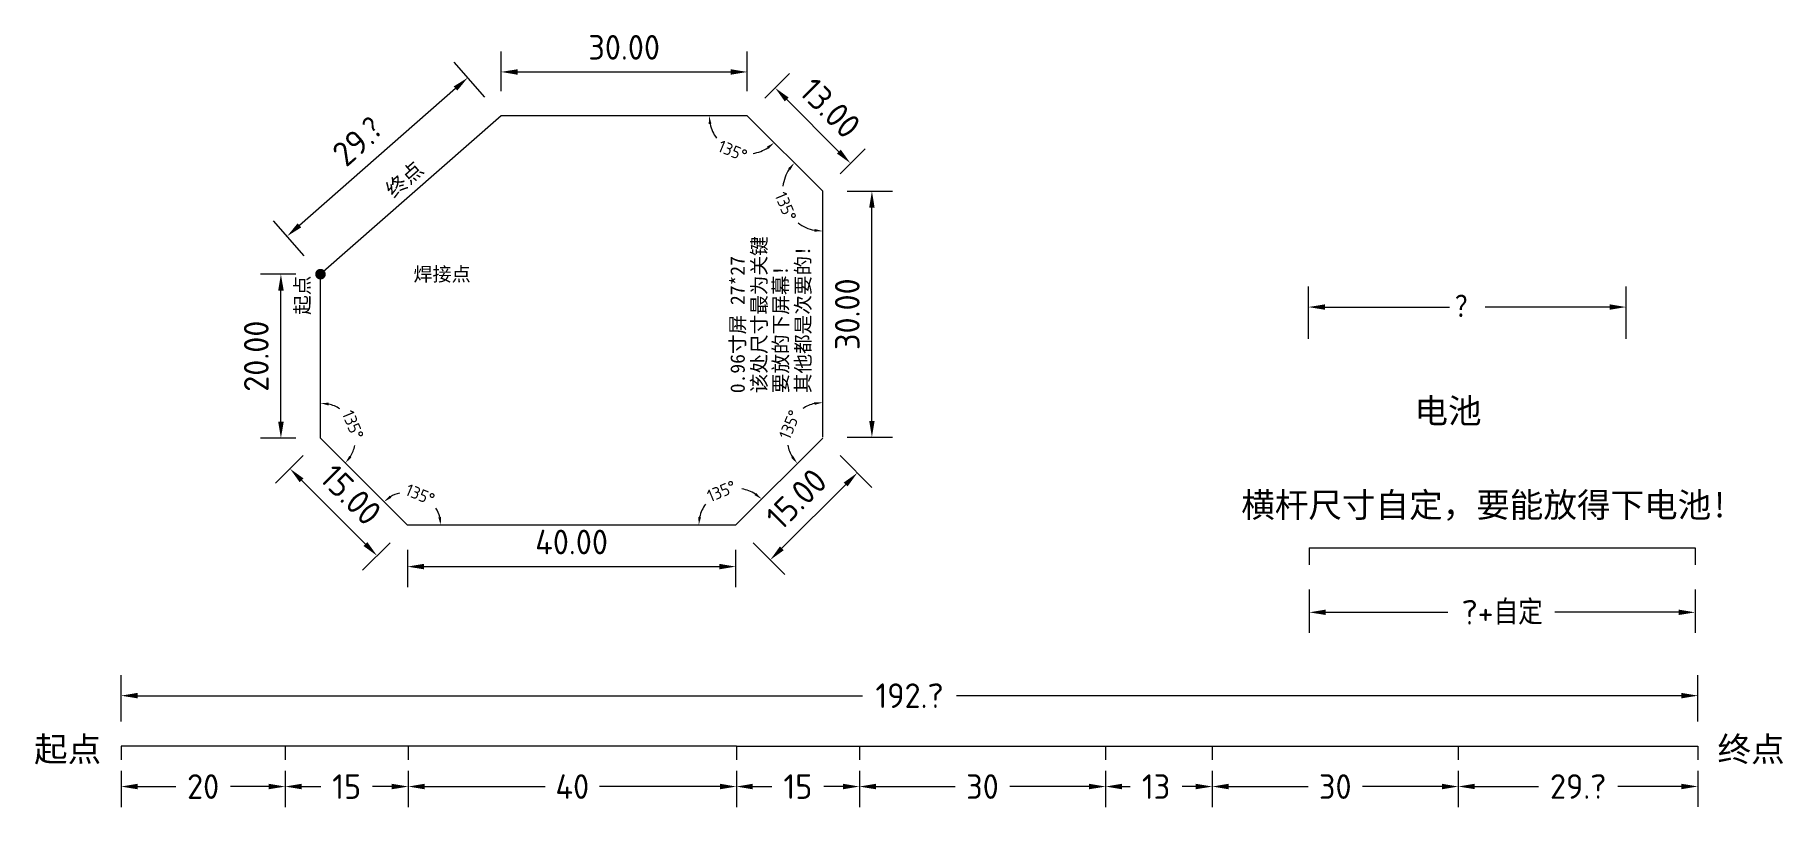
# Model space of a CAD drawing. Header units: millimetres. Extents: x 16405 to 16618, y 6675 to 6769.
import ezdxf

# ---------------------------------------------------------------- set-up
doc = ezdxf.new("R2010")
doc.units = ezdxf.units.MM
doc.layers.add('PUB_DIM尺寸', color=3, linetype='Continuous', lineweight=20, true_color=0x00ff00)
doc.layers.add('PUB_TEXT文字', color=7, linetype='Continuous', lineweight=20)
doc.styles.add('OdaTtfStyle', font='tssdeng.shx', dxfattribs={"bigfont": 'hztxt.shx'})
doc.styles.add('宋体_txtstyle_0_0', font='')
doc.styles.add('宋体_txtstyle_300.00_0_0300.0000', font='', dxfattribs={"height": 300})
doc.styles.add('宋体_txtstyle_35000.00_0_035000.0000', font='', dxfattribs={"height": 35000})
doc.styles.get('宋体_txtstyle_0_0').set_extended_font_data('SimSun')
doc.styles.get('宋体_txtstyle_300.00_0_0300.0000').set_extended_font_data('SimSun')
doc.styles.get('宋体_txtstyle_35000.00_0_035000.0000').set_extended_font_data('SimSun')

msp = doc.modelspace()

# ---------------------------------------------------------------- linework, layer by layer
at = {"color": 7, "linetype": 'Continuous', "lineweight": 13, "ltscale": 0.717684}
msp.add_line((16461.95, 6759.12), (16439.93, 6739.81), dxfattribs=at)
at = {"color": 7, "linetype": 'Continuous', "lineweight": 13, "ltscale": 0.775098}
for p, q in [((16491.95, 6759.12), (16461.95, 6759.12)), ((16501.15, 6749.93), (16491.95, 6759.12))]:
    msp.add_line(p, q, dxfattribs=at)
at = {"color": 7, "linetype": 'Continuous', "lineweight": 13, "ltscale": 1.054513}
msp.add_line((16501.15, 6719.93), (16501.15, 6749.93), dxfattribs=at)
at = {"color": 7, "linetype": 'Continuous', "lineweight": 13, "ltscale": 1.475246}
for p, q in [((16439.93, 6719.81), (16439.93, 6739.81)), ((16439.93, 6719.81), (16450.54, 6709.2)), ((16490.54, 6709.2), (16450.54, 6709.2)), ((16490.63, 6682.28), (16450.63, 6682.28))]:
    msp.add_line(p, q, dxfattribs=at)
at = {"color": 7, "linetype": 'Continuous', "lineweight": 13, "ltscale": 1.858385}
msp.add_line((16501.15, 6719.81), (16490.54, 6709.2), dxfattribs=at)
at = {"color": 7, "linetype": 'Continuous', "lineweight": 13, "ltscale": 1.767945}
msp.add_line((16560.47, 6706.45), (16607.49, 6706.45), dxfattribs=at)
at = {"color": 7, "linetype": 'Continuous', "lineweight": 13, "ltscale": 2.212132}
for p, q in [((16560.47, 6706.45), (16560.47, 6704.38)), ((16607.49, 6706.45), (16607.49, 6704.38))]:
    msp.add_line(p, q, dxfattribs=at)
at = {"color": 7, "linetype": 'Continuous', "lineweight": 13, "ltscale": 1.088763}
msp.add_line((16435.63, 6682.28), (16415.63, 6682.28), dxfattribs=at)
at = {"color": 7, "linetype": 'Continuous', "lineweight": 13, "ltscale": 0.676913}
for p, q in [((16415.63, 6682.28), (16415.63, 6680.62)), ((16450.63, 6682.28), (16450.63, 6680.62)), ((16490.63, 6682.28), (16490.63, 6680.62))]:
    msp.add_line(p, q, dxfattribs=at)
at = {"color": 7, "linetype": 'Continuous', "lineweight": 13, "ltscale": 1.175864}
msp.add_line((16450.63, 6682.28), (16435.63, 6682.28), dxfattribs=at)
at = {"color": 7, "linetype": 'Continuous', "lineweight": 13, "ltscale": 0.644506}
msp.add_line((16435.63, 6682.28), (16435.63, 6680.62), dxfattribs=at)
at = {"color": 7, "linetype": 'Continuous', "lineweight": 13, "ltscale": 1.814605}
for p, q in [((16490.63, 6682.28), (16505.63, 6682.28)), ((16505.63, 6682.28), (16535.63, 6682.28)), ((16535.63, 6682.28), (16548.63, 6682.28)), ((16548.63, 6682.28), (16578.63, 6682.28)), ((16578.63, 6682.28), (16607.83, 6682.28))]:
    msp.add_line(p, q, dxfattribs=at)
at = {"color": 7, "linetype": 'Continuous', "lineweight": 13, "ltscale": 0.580344}
for p, q in [((16505.63, 6682.28), (16505.63, 6680.62)), ((16535.63, 6682.28), (16535.63, 6680.62))]:
    msp.add_line(p, q, dxfattribs=at)
at = {"color": 7, "linetype": 'Continuous', "lineweight": 13, "ltscale": 0.96724}
for p, q in [((16548.63, 6682.28), (16548.63, 6680.62)), ((16578.63, 6682.28), (16578.63, 6680.62))]:
    msp.add_line(p, q, dxfattribs=at)
at = {"color": 7, "linetype": 'Continuous', "lineweight": 13, "ltscale": 0.829252}
msp.add_line((16607.83, 6682.28), (16607.83, 6680.62), dxfattribs=at)
at = {"color": 7, "linetype": 'Continuous', "lineweight": 13, "ltscale": 0.065777, "transparency": 33554560}
for points in [[(16439.3, 6739.66), (16439.29, 6739.86), (16439.3, 6739.95)], [(16439.29, 6739.76), (16439.29, 6739.86), (16439.3, 6739.66)], [(16439.33, 6739.57), (16439.3, 6739.95), (16439.33, 6740.05)], [(16439.3, 6739.66), (16439.3, 6739.95), (16439.33, 6739.57)], [(16439.38, 6739.48), (16439.33, 6740.05), (16439.38, 6740.14)], [(16439.33, 6739.57), (16439.33, 6740.05), (16439.38, 6739.48)], [(16439.43, 6739.4), (16439.38, 6740.14), (16439.43, 6740.22)], [(16439.38, 6739.48), (16439.38, 6740.14), (16439.43, 6739.4)], [(16439.5, 6739.32), (16439.43, 6740.22), (16439.5, 6740.29)], [(16439.43, 6739.4), (16439.43, 6740.22), (16439.5, 6739.32)], [(16439.58, 6739.26), (16439.5, 6740.29), (16439.58, 6740.35)], [(16439.5, 6739.32), (16439.5, 6740.29), (16439.58, 6739.26)], [(16439.67, 6739.22), (16439.58, 6740.35), (16439.67, 6740.4)], [(16439.58, 6739.26), (16439.58, 6740.35), (16439.67, 6739.22)], [(16439.76, 6739.18), (16439.67, 6740.4), (16439.76, 6740.43)], [(16439.67, 6739.22), (16439.67, 6740.4), (16439.76, 6739.18)], [(16439.86, 6739.16), (16439.76, 6740.43), (16439.86, 6740.45)], [(16439.76, 6739.18), (16439.76, 6740.43), (16439.86, 6739.16)], [(16439.86, 6739.16), (16439.86, 6740.45), (16439.96, 6739.16)], [(16439.96, 6739.16), (16439.86, 6740.45), (16439.96, 6740.45)], [(16439.96, 6739.16), (16439.96, 6740.45), (16440.06, 6739.17)], [(16440.06, 6739.17), (16439.96, 6740.45), (16440.06, 6740.44)], [(16440.06, 6739.17), (16440.06, 6740.44), (16440.15, 6739.2)], [(16440.15, 6739.2), (16440.06, 6740.44), (16440.15, 6740.42)], [(16440.15, 6739.2), (16440.15, 6740.42), (16440.24, 6739.24)], [(16440.24, 6739.24), (16440.15, 6740.42), (16440.24, 6740.38)], [(16440.24, 6739.24), (16440.24, 6740.38), (16440.33, 6739.29)], [(16440.33, 6739.29), (16440.24, 6740.38), (16440.33, 6740.32)], [(16440.33, 6739.29), (16440.33, 6740.32), (16440.4, 6739.36)], [(16440.4, 6739.36), (16440.33, 6740.32), (16440.4, 6740.26)], [(16440.4, 6739.36), (16440.4, 6740.26), (16440.46, 6739.44)], [(16440.46, 6739.44), (16440.4, 6740.26), (16440.46, 6740.18)], [(16440.46, 6739.44), (16440.46, 6740.18), (16440.51, 6739.52)], [(16440.51, 6739.52), (16440.46, 6740.18), (16440.51, 6740.09)], [(16440.51, 6739.52), (16440.51, 6740.09), (16440.55, 6739.61)], [(16440.55, 6739.61), (16440.51, 6740.09), (16440.55, 6740)], [(16440.55, 6739.61), (16440.55, 6740), (16440.57, 6739.71)], [(16440.57, 6739.71), (16440.55, 6740), (16440.57, 6739.91)], [(16440.57, 6739.71), (16440.57, 6739.91), (16440.58, 6739.81)]]:
    msp.add_solid(points, dxfattribs=at)
at = {"layer": 'PUB_DIM尺寸', "color": 7, "linetype": 'Continuous', "lineweight": 13, "ltscale": 0.949534}
for p, q in [((16459.98, 6761.38), (16456.24, 6765.64)), ((16461.95, 6762.12), (16461.95, 6766.96)), ((16491.95, 6762.12), (16491.95, 6766.96)), ((16463.95, 6764.46), (16489.95, 6764.46)), ((16494.08, 6761.25), (16497.12, 6764.29)), ((16456.39, 6762.44), (16437.37, 6745.76)), ((16496.77, 6761.11), (16503.13, 6754.74)), ((16503.27, 6752.05), (16506.31, 6755.1)), ((16437.96, 6742.06), (16434.22, 6746.32)), ((16436.93, 6739.81), (16432.61, 6739.81)), ((16435.11, 6721.81), (16435.11, 6737.81)), ((16436.93, 6719.81), (16432.61, 6719.81)), ((16437.81, 6717.69), (16434.45, 6714.33)), ((16437.63, 6714.68), (16445.41, 6706.9)), ((16448.42, 6707.08), (16445.06, 6703.72)), ((16450.54, 6706.2), (16450.54, 6701.66)), ((16490.54, 6706.2), (16490.54, 6701.66)), ((16452.54, 6704.16), (16488.54, 6704.16))]:
    msp.add_line(p, q, dxfattribs=at)
at = {"layer": 'PUB_DIM尺寸', "color": 7, "linetype": 'Continuous', "lineweight": 13, "ltscale": 1.054513}
for p, q in [((16504.15, 6749.93), (16509.65, 6749.93)), ((16507.15, 6721.93), (16507.15, 6747.93)), ((16504.15, 6719.93), (16509.65, 6719.93))]:
    msp.add_line(p, q, dxfattribs=at)
at = {"layer": 'PUB_DIM尺寸', "color": 7, "linetype": 'Continuous', "lineweight": 13, "ltscale": 1.767945}
for p, q in [((16560.36, 6731.92), (16560.36, 6738.3)), ((16599.09, 6731.92), (16599.09, 6738.3)), ((16562.36, 6735.8), (16577.55, 6735.8)), ((16597.09, 6735.8), (16581.9, 6735.8))]:
    msp.add_line(p, q, dxfattribs=at)
at = {"layer": 'PUB_DIM尺寸', "color": 7, "linetype": 'Continuous', "lineweight": 13, "ltscale": 0.379625}
for p, q in [((16503.27, 6717.69), (16507.14, 6713.82)), ((16496.18, 6706.39), (16503.96, 6714.17)), ((16492.66, 6707.08), (16496.53, 6703.21))]:
    msp.add_line(p, q, dxfattribs=at)
at = {"layer": 'PUB_DIM尺寸', "color": 7, "linetype": 'Continuous', "lineweight": 13, "ltscale": 2.212132}
for p, q in [((16560.47, 6701.38), (16560.47, 6696.09)), ((16607.49, 6701.38), (16607.49, 6696.09)), ((16562.47, 6698.59), (16577.34, 6698.59)), ((16605.49, 6698.59), (16590.38, 6698.59))]:
    msp.add_line(p, q, dxfattribs=at)
at = {"layer": 'PUB_DIM尺寸', "color": 7, "linetype": 'Continuous', "lineweight": 13, "ltscale": 2.334759}
for p, q in [((16415.63, 6685.28), (16415.63, 6690.93)), ((16607.83, 6685.28), (16607.83, 6690.93)), ((16417.63, 6688.43), (16506, 6688.43)), ((16605.83, 6688.43), (16517.47, 6688.43))]:
    msp.add_line(p, q, dxfattribs=at)
at = {"layer": 'PUB_DIM尺寸', "color": 7, "linetype": 'Continuous', "lineweight": 13, "ltscale": 1.814605}
for p, q in [((16415.63, 6679.28), (16415.63, 6674.85)), ((16435.63, 6679.28), (16435.63, 6674.85)), ((16435.63, 6679.28), (16435.63, 6674.85)), ((16450.63, 6679.28), (16450.63, 6674.85)), ((16450.63, 6679.28), (16450.63, 6674.85)), ((16490.63, 6679.28), (16490.63, 6674.85)), ((16490.63, 6679.28), (16490.63, 6674.85)), ((16505.63, 6679.28), (16505.63, 6674.85)), ((16505.63, 6679.28), (16505.63, 6674.85)), ((16535.63, 6679.28), (16535.63, 6674.85)), ((16535.63, 6679.28), (16535.63, 6674.85)), ((16548.63, 6679.28), (16548.63, 6674.85)), ((16548.63, 6679.28), (16548.63, 6674.85)), ((16578.63, 6679.28), (16578.63, 6674.85)), ((16417.63, 6677.35), (16422.31, 6677.35)), ((16433.63, 6677.35), (16428.96, 6677.35)), ((16437.63, 6677.35), (16439.97, 6677.35)), ((16448.63, 6677.35), (16446.29, 6677.35)), ((16452.63, 6677.35), (16467.31, 6677.35)), ((16488.63, 6677.35), (16473.96, 6677.35)), ((16492.63, 6677.35), (16494.97, 6677.35)), ((16503.63, 6677.35), (16501.29, 6677.35)), ((16507.63, 6677.35), (16517.31, 6677.35)), ((16533.63, 6677.35), (16523.96, 6677.35)), ((16537.63, 6677.35), (16538.63, 6677.35)), ((16546.63, 6677.35), (16544.95, 6677.35)), ((16550.63, 6677.35), (16560.31, 6677.35)), ((16576.63, 6677.35), (16566.96, 6677.35))]:
    msp.add_line(p, q, dxfattribs=at)
at = {"layer": 'PUB_DIM尺寸', "color": 7, "linetype": 'Continuous', "lineweight": 13, "ltscale": 1.764674}
for p, q in [((16578.63, 6679.28), (16578.63, 6674.86)), ((16607.83, 6679.28), (16607.83, 6674.86)), ((16580.63, 6677.36), (16588.41, 6677.36)), ((16605.83, 6677.36), (16598.06, 6677.36))]:
    msp.add_line(p, q, dxfattribs=at)
at = {"layer": 'PUB_DIM尺寸', "color": 7, "linetype": 'Continuous', "lineweight": 13, "ltscale": 1.155408}
for start, end in [(192.3727, 216.1967), (278.8033, 302.6273)]:
    msp.add_arc((16491.95, 6759.12), 4.64, start, end, dxfattribs=at)
at = {"layer": 'PUB_DIM尺寸', "color": 7, "linetype": 'Continuous', "lineweight": 13, "ltscale": 0.415947}
for start, end in [(146.7722, 172.8668), (232.1332, 258.2278)]:
    msp.add_arc((16501.15, 6749.93), 4.88, start, end, dxfattribs=at)
at = {"layer": 'PUB_DIM尺寸', "color": 7, "linetype": 'Continuous', "lineweight": 13, "ltscale": 1.131219}
for start, end in [(56.7802, 76.5828), (328.4172, 348.2198)]:
    msp.add_arc((16439.93, 6719.81), 4.28, start, end, dxfattribs=at)
at = {"layer": 'PUB_DIM尺寸', "color": 7, "linetype": 'Continuous', "lineweight": 13, "ltscale": 1.100092}
for centre, radius, start, end in [((16501.15, 6719.81), 4.35, 103.1937, 123.8651), ((16501.15, 6719.81), 4.35, 191.1349, 211.8063), ((16450.54, 6709.2), 4.05, 104.0198, 120.82), ((16490.54, 6709.2), 4.5, 57.7603, 80.1032), ((16450.54, 6709.2), 4.05, 14.18, 30.9802), ((16490.54, 6709.2), 4.5, 144.8968, 167.2397)]:
    msp.add_arc(centre, radius, start, end, dxfattribs=at)
at = {"layer": 'PUB_DIM尺寸', "color": 7, "lineweight": 13}
for points in [[(16456.61, 6762.19), (16456.17, 6762.69), (16457.89, 6763.76)], [(16463.95, 6764.79), (16463.95, 6764.12), (16461.95, 6764.46)], [(16489.95, 6764.12), (16489.95, 6764.79), (16491.95, 6764.46)], [(16497, 6761.34), (16496.53, 6760.87), (16495.35, 6762.52)], [(16487.59, 6758.15), (16487.26, 6758.11), (16487.31, 6759.12)], [(16494.56, 6755.09), (16494.35, 6755.35), (16495.24, 6755.84)], [(16502.89, 6754.51), (16503.36, 6754.98), (16504.54, 6753.33)], [(16497.2, 6752.5), (16496.94, 6752.71), (16497.7, 6753.38)], [(16507.48, 6747.93), (16506.82, 6747.93), (16507.15, 6749.93)], [(16437.15, 6746.01), (16437.59, 6745.51), (16435.87, 6744.44)], [(16500.14, 6744.99), (16500.17, 6745.32), (16501.15, 6745.06)], [(16435.45, 6737.81), (16434.78, 6737.81), (16435.11, 6739.81)], [(16440.95, 6724.14), (16440.91, 6723.8), (16439.93, 6724.09)], [(16500.17, 6723.88), (16500.13, 6724.21), (16501.15, 6724.16)], [(16434.78, 6721.81), (16435.45, 6721.81), (16435.11, 6719.81)], [(16506.82, 6721.93), (16507.48, 6721.93), (16507.15, 6719.93)], [(16443.45, 6717.67), (16443.71, 6717.46), (16442.96, 6716.78)], [(16497.32, 6717.41), (16497.58, 6717.62), (16498.07, 6716.73)], [(16437.87, 6714.91), (16437.4, 6714.44), (16436.22, 6716.09)], [(16504.19, 6713.94), (16503.72, 6714.41), (16505.37, 6715.59)], [(16448.36, 6712.81), (16448.57, 6712.55), (16447.68, 6712.07)], [(16492.84, 6712.88), (16493.04, 6713.14), (16493.72, 6712.38)], [(16454.3, 6710.17), (16454.63, 6710.21), (16454.59, 6709.2)], [(16485.99, 6710.21), (16486.32, 6710.18), (16486.04, 6709.2)], [(16445.18, 6706.67), (16445.65, 6707.14), (16446.83, 6705.49)], [(16495.94, 6706.63), (16496.41, 6706.16), (16494.76, 6704.98)], [(16452.54, 6704.5), (16452.54, 6703.83), (16450.54, 6704.16)], [(16488.54, 6703.83), (16488.54, 6704.5), (16490.54, 6704.16)], [(16417.63, 6688.77), (16417.63, 6688.1), (16415.63, 6688.43)], [(16605.83, 6688.1), (16605.83, 6688.77), (16607.83, 6688.43)], [(16417.63, 6677.69), (16417.63, 6677.02), (16415.63, 6677.35)], [(16433.63, 6677.02), (16433.63, 6677.69), (16435.63, 6677.35)], [(16437.63, 6677.69), (16437.63, 6677.02), (16435.63, 6677.35)], [(16448.63, 6677.02), (16448.63, 6677.69), (16450.63, 6677.35)], [(16452.63, 6677.69), (16452.63, 6677.02), (16450.63, 6677.35)], [(16488.63, 6677.02), (16488.63, 6677.69), (16490.63, 6677.35)], [(16492.63, 6677.69), (16492.63, 6677.02), (16490.63, 6677.35)], [(16503.63, 6677.02), (16503.63, 6677.69), (16505.63, 6677.35)], [(16507.63, 6677.69), (16507.63, 6677.02), (16505.63, 6677.35)], [(16533.63, 6677.02), (16533.63, 6677.69), (16535.63, 6677.35)], [(16537.63, 6677.69), (16537.63, 6677.02), (16535.63, 6677.35)], [(16546.63, 6677.02), (16546.63, 6677.69), (16548.63, 6677.35)], [(16550.63, 6677.69), (16550.63, 6677.02), (16548.63, 6677.35)], [(16576.63, 6677.02), (16576.63, 6677.69), (16578.63, 6677.35)], [(16580.63, 6677.69), (16580.63, 6677.03), (16578.63, 6677.36)], [(16605.83, 6677.03), (16605.83, 6677.69), (16607.83, 6677.36)]]:
    msp.add_solid(points, dxfattribs=at)
at = {"layer": 'PUB_DIM尺寸', "color": 7}
for points in [[(16562.36, 6736.13), (16562.36, 6735.47), (16560.36, 6735.8)], [(16597.09, 6735.47), (16597.09, 6736.13), (16599.09, 6735.8)], [(16562.47, 6698.92), (16562.47, 6698.26), (16560.47, 6698.59)], [(16605.49, 6698.26), (16605.49, 6698.92), (16607.49, 6698.59)]]:
    msp.add_solid(points, dxfattribs=at)

# ---------------------------------------------------------------- texts
at = {"layer": 'PUB_DIM尺寸', "color": 7, "linetype": 'Continuous', "lineweight": 13}
for s, height, style, p in [('29.？', 3, 'OdaTtfStyle', (16443.06, 6752.75)), ('终点', 1.847, '宋体_txtstyle_0_0', (16448.87, 6749.01))]:
    msp.add_text(s, height=height, rotation=41.2578, dxfattribs=dict(at, style=style)).set_placement(p)
at = {"layer": 'PUB_DIM尺寸', "color": 7, "lineweight": 13, "char_height": 3, "attachment_point": 5, "style": 'OdaTtfStyle'}
for s, insert in [('\\A1;30.00', (16476.95, 6767.46)), ('\\A1;？', (16579.73, 6735.8)), ('\\A1;40.00', (16470.54, 6707.16)), ('?+自定', (16583.98, 6698.59)), ('\\A1;192.?', (16511.73, 6688.43)), ('\\A1;20', (16425.63, 6677.35)), ('\\A1;15', (16443.13, 6677.35)), ('\\A1;40', (16470.63, 6677.35)), ('\\A1;15', (16498.13, 6677.35)), ('\\A1;30', (16520.63, 6677.35)), ('\\A1;13', (16541.79, 6677.35)), ('\\A1;30', (16563.63, 6677.35)), ('\\A1;29.?', (16593.23, 6677.36))]:
    msp.add_mtext(s, dxfattribs=dict(at, insert=insert))
at = {"layer": 'PUB_DIM尺寸', "color": 7, "lineweight": 13, "attachment_point": 5, "style": 'OdaTtfStyle'}
for s, insert, char_height, rotation in [('\\A1;13.00', (16502.07, 6760.05), 3, 315), ('135°', (16490.18, 6754.84), 1.5, 337.5), ('135°', (16496.64, 6748.07), 1.5, 292.5), ('\\A1;30.00', (16504.15, 6734.93), 3, 90), ('\\A1;20.00', (16432.11, 6729.81), 3, 90), ('135°', (16443.89, 6721.45), 1.5, 292.5), ('135°', (16497.13, 6721.47), 1.5, 67.5), ('\\A1;15.00', (16443.64, 6712.91), 3, 315), ('135°', (16488.82, 6713.36), 1.5, 22.5), ('\\A1;15.00', (16497.94, 6712.4), 3, 45), ('135°', (16452.09, 6712.94), 1.5, 337.5)]:
    msp.add_mtext(s, dxfattribs=dict(at, insert=insert, char_height=char_height, rotation=rotation))
at = {"layer": 'PUB_TEXT文字', "color": 7, "linetype": 'Continuous', "lineweight": 13, "ltscale": 1.173268, "style": '宋体_txtstyle_35000.00_0_035000.0000'}
for s, height, p in [('该处尺寸最为关键', 1.753, (16494.28, 6725.3)), ('其他都是次要的！', 1.753, (16499.63, 6725.3)), ('0.96寸屏 27*27', 1.7533, (16491.65, 6725.3)), ('要放的下屏幕！', 1.753, (16496.91, 6725.3)), ('起点', 1.753, (16438.59, 6734.85))]:
    msp.add_text(s, height=height, rotation=90, dxfattribs=at).set_placement(p)
at = {"layer": 'PUB_TEXT文字', "color": 7, "linetype": 'Continuous', "lineweight": 13, "ltscale": 1.057446, "style": '宋体_txtstyle_300.00_0_0300.0000'}
msp.add_text('焊接点', height=1.704, dxfattribs=at).set_placement((16451.27, 6738.96))
at = {"layer": 'PUB_TEXT文字', "color": 7, "linetype": 'Continuous', "lineweight": 13, "ltscale": 1.894792, "style": '宋体_txtstyle_300.00_0_0300.0000'}
for s, p in [('电池', (16573.28, 6721.65)), ('横杆尺寸自定，要能放得下电池!', (16552.17, 6710.18)), ('起点', (16405.02, 6680.4)), ('终点', (16610.23, 6680.4))]:
    msp.add_text(s, height=3, dxfattribs=at).set_placement(p)

doc.saveas('drawing.dxf')
